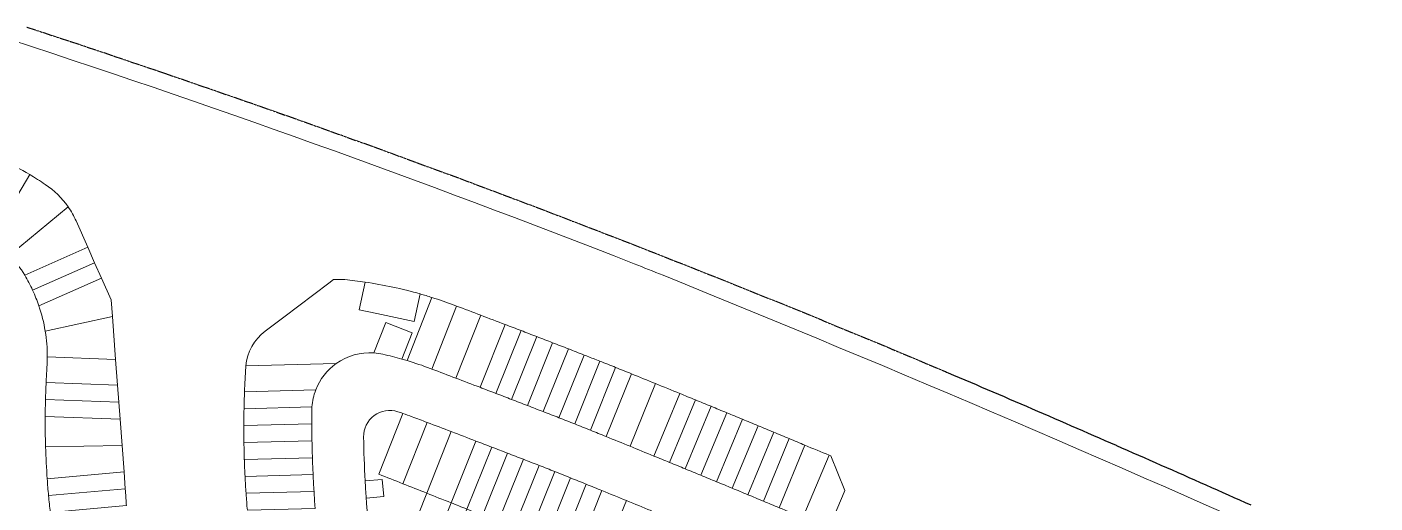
# Model space of a CAD drawing. Header units: centimetres. Extents: x -6122352 to 4157695, y -1694241 to 1947892.
# Drawn here: x 1697102 to 2174982, y 159717 to 328560 of the extents above; entities that cross this region are included whole.
import ezdxf

# ---------------------------------------------------------------- set-up
doc = ezdxf.new("R2010")
doc.units = ezdxf.units.CM
doc.header["$MEASUREMENT"] = 0
doc.linetypes.add('23585-XR-AR-DAMAC PLOT LIMITS$0$PHANTOM2', pattern=[1.25, 0.625, -0.125, 0.125, -0.125, 0.125, -0.125])
for name, color, linetype, lineweight, true_color in [('23585-XR-AR-DAMAC PLOT LIMITS$0$1-End units', 7, 'Continuous', 5, 0xf8991e), ('23585-XR-AR-DAMAC PLOT LIMITS$0$1-Open Space', 7, 'Continuous', 5, 0x90cf5a), ('23585-XR-AR-DAMAC PLOT LIMITS$0$1-Utility', 7, 'Continuous', 5, 0x8db1ff)]:
    doc.layers.add(name, color=color, linetype=linetype, lineweight=lineweight, true_color=true_color)
doc.layers.add('23585-XR-AR-DAMAC PLOT LIMITS$0$1-Mid units', color=41, linetype='Continuous', lineweight=5)
doc.layers.add('A-ANNO-TEXT', color=3, linetype='Continuous', lineweight=25)
doc.layers.add('23585-XR-AR-DAMAC PLOT LIMITS$0$D-Phase New', color=7, linetype='Continuous', true_color=0x000080)
doc.layers.add('23585-XR-AR-DAMAC PLOT LIMITS$0$PROJECT_LIMIT', color=1, linetype='Continuous')
doc.layers.add('@MI-REF LAYER', color=7, linetype='Continuous')

# ---------------------------------------------------------------- blocks, each defined once
blk = doc.blocks.new('23585-XR-AR-DAMAC PLOT LIMITS')
at = {"layer": '23585-XR-AR-DAMAC PLOT LIMITS$0$1-End units', "color": 251, "true_color": 0x636466}
for points in [[(497609.83, 2770455.54, 0.000344), (497601.52, 2770451.69), (497591.35, 2770473.43, -0.000347), (497599.77, 2770477.32)], [(497558.04, 2770431.35, 0.000344), (497549.77, 2770427.44), (497539.49, 2770449.13, -0.000347), (497547.87, 2770453.09)], [(497549.77, 2770427.44, 0.000344), (497541.51, 2770423.52), (497531.12, 2770445.15, -0.000347), (497539.49, 2770449.13)], [(497498.43, 2770402.35, 0.000455), (497490.25, 2770398.24), (497479.75, 2770419.83, -0.000573), (497488.04, 2770423.99)], [(497490.25, 2770398.24, 0.000456), (497482.08, 2770394.12), (497471.54, 2770415.69, -0.000569), (497479.75, 2770419.83)], [(497581.77, 2770395.78, 0.000351), (497573.39, 2770391.82), (497563.13, 2770413.52, -0.000354), (497571.62, 2770417.53)], [(497482.08, 2770394.12), (497481.57, 2770393.87, 0.016825), (497474.04, 2770389.73), (497463.43, 2770411.32, -0.013696), (497470.73, 2770415.28), (497471.54, 2770415.69)], [(497573.39, 2770391.82, 0.000351), (497565.01, 2770387.85), (497554.64, 2770409.5, -0.000354), (497563.13, 2770413.52)], [(497513.37, 2770363.08, 0.000346), (497505.14, 2770359.08), (497494.91, 2770380.1, -0.000459), (497503.11, 2770384.23)], [(497521.72, 2770367.12, 0.000351), (497513.37, 2770363.08), (497503.11, 2770384.23, -0.000469), (497511.51, 2770388.43)], [(497505.14, 2770359.08, 0.000346), (497496.92, 2770355.07), (497486.74, 2770375.91, -0.008005), (497489.84, 2770377.54, -0.000284), (497494.91, 2770380.1)], [(497459.77, 2770358.8), (497443.19, 2770339.72, -0.006324), (497437.11, 2770345.88, -0.007461), (497436.75, 2770346.26), (497457.8, 2770370.48, 0.146535)], [(497532.08, 2770345.47, 0.000316), (497524.61, 2770341.85, 0.005373), (497523.85, 2770341.48), (497513.37, 2770363.08, -0.000351), (497521.72, 2770367.12)], [(497352.59, 2770337.91), (497351.28, 2770311.24, 0.039629), (497342.4, 2770310.91), (497334.98, 2770335.59, -0.012668), (497341.23, 2770337.3, -0.094047)], [(497367.87, 2770333.37), (497360.1, 2770310.17, 0.039624), (497351.28, 2770311.24), (497352.59, 2770337.91, -0.047357), (497358.2, 2770336.6)], [(497342.4, 2770310.91, 0.040851), (497333.42, 2770309.1), (497324.32, 2770331.86, -0.022052), (497334.98, 2770335.59)], [(497391.88, 2770323.24), (497387.27, 2770326.87), (497379.25, 2770329.56), (497371.54, 2770306.53, -0.0411), (497379.64, 2770302.14)], [(497411.12, 2770308.09), (497403.89, 2770313.78), (497386.83, 2770296.56, -0.016674), (497389.51, 2770293.95, 0.004648), (497393.28, 2770290.07)], [(497427.95, 2770294.84), (497420.61, 2770300.61), (497401.91, 2770281.73, 0.009291), (497409.97, 2770274.53)], [(497435.3, 2770289.05), (497427.95, 2770294.84), (497409.97, 2770274.53, 0.009737), (497418.7, 2770267.31)]]:
    blk.add_lwpolyline(points, format="xyb", close=True, dxfattribs=at)
at = {"layer": '23585-XR-AR-DAMAC PLOT LIMITS$0$1-Mid units', "color": 251, "true_color": 0x636466}
for points in [[(497596.08, 2770449.17, 0.000226), (497590.64, 2770446.64), (497580.47, 2770468.38, -0.000225), (497585.91, 2770470.91)], [(497601.52, 2770451.69, 0.000226), (497596.08, 2770449.17), (497585.91, 2770470.91, -0.000225), (497591.35, 2770473.43)], [(497585.2, 2770444.1, 0.000226), (497579.76, 2770441.56), (497569.59, 2770463.3, -0.000225), (497575.03, 2770465.84)], [(497590.64, 2770446.64, 0.000226), (497585.2, 2770444.1), (497575.03, 2770465.84, -0.000225), (497580.47, 2770468.38)], [(497574.33, 2770439.02, 0.000226), (497568.9, 2770436.47), (497558.73, 2770458.21, -0.000225), (497564.16, 2770460.76)], [(497579.76, 2770441.56, 0.000226), (497574.33, 2770439.02), (497564.16, 2770460.76, -0.000225), (497569.59, 2770463.3)], [(497563.47, 2770433.91, 0.000226), (497558.04, 2770431.35), (497547.87, 2770453.09, -0.000225), (497553.3, 2770455.65)], [(497568.9, 2770436.47, 0.000226), (497563.47, 2770433.91), (497553.3, 2770455.65, -0.000225), (497558.73, 2770458.21)], [(497536.09, 2770420.94, 0.000226), (497530.67, 2770418.35), (497520.31, 2770439.95, -0.000592), (497525.7, 2770442.57)], [(497541.51, 2770423.52, 0.000226), (497536.09, 2770420.94), (497525.7, 2770442.57, -0.000225), (497531.12, 2770445.15)], [(497525.29, 2770415.7, 0.000299), (497519.91, 2770413.04), (497509.53, 2770434.67, -0.000371), (497514.92, 2770437.32)], [(497530.67, 2770418.35, 0.000299), (497525.29, 2770415.7), (497514.92, 2770437.32, -0.000288), (497519.1, 2770439.37), (497520.31, 2770439.95)], [(497514.54, 2770410.38, 0.000299), (497509.16, 2770407.71), (497498.78, 2770429.34, -0.000371), (497504.15, 2770432.01)], [(497519.91, 2770413.04, 0.000299), (497514.54, 2770410.38), (497504.15, 2770432.01, -0.000371), (497509.53, 2770434.67)], [(497509.16, 2770407.71, 0.000299), (497503.79, 2770405.03), (497493.41, 2770426.67, -0.000371), (497498.78, 2770429.34)], [(497503.79, 2770405.03, 0.000299), (497498.43, 2770402.35), (497488.04, 2770423.99, -0.000371), (497493.41, 2770426.67)], [(497565.01, 2770387.85, 0.000227), (497559.59, 2770385.28), (497549.22, 2770406.92, -0.000226), (497554.64, 2770409.5)], [(497554.17, 2770382.7, 0.000227), (497548.76, 2770380.11), (497538.39, 2770401.76), (497543.8, 2770404.34)], [(497559.59, 2770385.28, 0.000227), (497554.17, 2770382.7), (497543.8, 2770404.34, -0.000226), (497549.22, 2770406.92)], [(497543.34, 2770377.52, 0.000227), (497537.93, 2770374.93), (497527.63, 2770396.44, -0.0003), (497533.01, 2770399.1)], [(497548.76, 2770380.11, 0.000227), (497543.34, 2770377.52), (497533.01, 2770399.1, -0.0003), (497538.39, 2770401.76)], [(497532.53, 2770372.33, 0.000227), (497527.12, 2770369.73), (497516.88, 2770391.11, -0.0003), (497522.25, 2770393.78)], [(497537.93, 2770374.93, 0.000227), (497532.53, 2770372.33), (497522.25, 2770393.78, -0.0003), (497527.63, 2770396.44)], [(497527.12, 2770369.73, 0.000227), (497521.72, 2770367.12), (497511.51, 2770388.43, -0.0003), (497516.88, 2770391.11)], [(497537.49, 2770348.08, 0.000228), (497532.08, 2770345.47), (497521.72, 2770367.12, -0.000227), (497527.12, 2770369.73)], [(497463.3, 2770353.72), (497447.51, 2770335.54, -0.004277), (497443.31, 2770339.61), (497443.19, 2770339.72), (497459.77, 2770358.8, 0.075339)], [(497467.7, 2770349.63), (497451.89, 2770331.43, -0.004272), (497447.63, 2770335.42), (497447.51, 2770335.54), (497463.3, 2770353.72, 0.016345), (497464.26, 2770352.77, 0.00264)], [(497472.17, 2770345.63), (497456.34, 2770327.41, -0.004268), (497452.01, 2770331.32), (497451.89, 2770331.43), (497467.7, 2770349.63, 0.003403)], [(497476.7, 2770341.69), (497460.86, 2770323.46, -0.004267), (497456.46, 2770327.3), (497456.34, 2770327.41), (497472.17, 2770345.63, 0.003403)], [(497481.28, 2770337.82), (497465.45, 2770319.6, -0.004267), (497460.99, 2770323.35), (497460.86, 2770323.46), (497476.7, 2770341.69, 0.003403)], [(497485.92, 2770334.01), (497470.11, 2770315.81, -0.004269), (497465.58, 2770319.49), (497465.45, 2770319.6), (497481.28, 2770337.82, 0.003404)], [(497373.56, 2770331.46), (497365.92, 2770308.66, 0.026797), (497360.1, 2770310.17), (497367.87, 2770333.37)], [(497379.25, 2770329.56), (497371.54, 2770306.53, 0.026752), (497365.92, 2770308.66), (497373.56, 2770331.46)], [(497490.61, 2770330.26), (497474.84, 2770312.1, -0.004273), (497470.24, 2770315.71), (497470.11, 2770315.81), (497485.92, 2770334.01, 0.003288), (497490.44, 2770330.38)], [(497415.87, 2770304.35), (497411.12, 2770308.09), (497393.28, 2770290.07, 0.005157), (497397.56, 2770285.86)], [(497420.61, 2770300.61), (497415.87, 2770304.35), (497397.56, 2770285.86, 0.005159), (497401.91, 2770281.73)], [(497440.02, 2770285.34), (497435.3, 2770289.05), (497418.7, 2770267.31, 0.005158), (497423.43, 2770263.62)], [(497444.7, 2770281.59, -0.003318), (497440.73, 2770284.78), (497440.02, 2770285.34), (497423.43, 2770263.62, 0.005158), (497428.24, 2770260.04)]]:
    blk.add_lwpolyline(points, format="xyb", close=True, dxfattribs=at)
at = {"layer": '23585-XR-AR-DAMAC PLOT LIMITS$0$1-Open Space', "color": 251, "true_color": 0x636466}
blk.add_lwpolyline([(498007.6, 2770688.64, 0.020061), (497512.94, 2770477.04, 0.002758), (497503.01, 2770472.24, 0.01485), (497288.75, 2770359.31)], format="xyb", dxfattribs=at)
blk.add_lwpolyline([(497295.7, 2770370.16), (497309.91, 2770378.11), (497324.13, 2770386.02), (497338.4, 2770393.85), (497340.77, 2770395.14), (497352.7, 2770401.63), (497367.02, 2770409.37), (497372.2, 2770412.14), (497381.37, 2770417.03), (497395.76, 2770424.64), (497410.16, 2770432.21), (497424.61, 2770439.7), (497439.08, 2770447.14), (497453.57, 2770454.53), (497468.09, 2770461.85), (497482.65, 2770469.11), (497497.22, 2770476.33), (497511.83, 2770483.47), (497526.47, 2770490.56), (497541.13, 2770497.61), (497555.82, 2770504.58), (497570.53, 2770511.49), (497585.26, 2770518.36), (497600.03, 2770525.15), (497605.12, 2770527.49), (497605.8, 2770527.8), (497606.14, 2770527.96), (497606.66, 2770528.19), (497608.62, 2770529.09), (497610.59, 2770529.98), (497612.56, 2770530.88), (497614.53, 2770531.77), (497616.49, 2770532.66), (497618.46, 2770533.55), (497620.42, 2770534.44), (497622.39, 2770535.33), (497624.36, 2770536.22), (497626.33, 2770537.1), (497628.3, 2770537.99), (497630.27, 2770538.88), (497632.24, 2770539.76), (497634.21, 2770540.65), (497636.18, 2770541.53), (497638.16, 2770542.41), (497640.13, 2770543.3), (497642.1, 2770544.18), (497644.08, 2770545.06), (497646.06, 2770545.94), (497648.04, 2770546.82), (497650.01, 2770547.7), (497651.99, 2770548.58), (497653.97, 2770549.46), (497655.96, 2770550.34), (497657.94, 2770551.22), (497659.92, 2770552.1), (497661.9, 2770552.97), (497663.89, 2770553.85), (497666.06, 2770554.81), (497667.86, 2770555.6), (497669.84, 2770556.48), (497671.83, 2770557.35), (497673.82, 2770558.23), (497675.81, 2770559.11), (497677.8, 2770559.98), (497679.79, 2770560.85), (497681.78, 2770561.73), (497683.77, 2770562.6), (497685.76, 2770563.48), (497687.75, 2770564.35), (497689.75, 2770565.22), (497691.74, 2770566.1), (497693.74, 2770566.97), (497695.73, 2770567.84), (497697.73, 2770568.71), (497699.73, 2770569.59), (497701.73, 2770570.46), (497703.72, 2770571.33), (497705.72, 2770572.2), (497707.72, 2770573.08), (497709.72, 2770573.95), (497711.72, 2770574.82), (497713.72, 2770575.69)], dxfattribs=at)
for points in [[(497618.82, 2770459.68), (497629.2, 2770444.31), (497645.07, 2770409.56), (497641.81, 2770408.07), (497643.71, 2770403.91), (497646.97, 2770405.4), (497647.34, 2770404.6), (497645.2, 2770398.84), (497643.73, 2770398.16), (497643.31, 2770399.06), (497633.69, 2770419.96), (497623.72, 2770441.8), (497616.12, 2770458.37), (497616.1, 2770458.43, 0.000265), (497609.83, 2770455.54), (497599.77, 2770477.32), (497600.38, 2770477.61), (497612.72, 2770473.04), (497613, 2770472.41)], [(497458.94, 2770393.25), (497467.91, 2770397.67), (497472.33, 2770388.69, -0.00393), (497474.04, 2770389.73), (497463.43, 2770411.32, 0.007171), (497459.69, 2770409.09), (497465.49, 2770400.94), (497454.43, 2770393.07), (497449.19, 2770389.35), (497443.39, 2770397.5, 0.011925), (497437.89, 2770392.8, 0.048746), (497435.2, 2770389.86), (497435, 2770387.74), (497433.08, 2770367.83), (497432.3, 2770359.69, 0.211175), (497436.75, 2770346.26), (497457.8, 2770370.48, -0.173047), (497464.04, 2770382.88)], [(497505.14, 2770359.08, -0.000346), (497513.37, 2770363.08), (497523.85, 2770341.48, 0.030477), (497519.75, 2770339.05), (497508.83, 2770339.36), (497501.67, 2770344.83, -0.000583), (497500.9, 2770345.45, -0.000592), (497500.11, 2770346.07), (497503.95, 2770351), (497499.13, 2770354.74), (497495.37, 2770349.91, -0.009178), (497483.57, 2770359.98, -0.514062), (497485.14, 2770375.01, -0.004188), (497486.74, 2770375.91), (497496.92, 2770355.07, -0.000346)], [(497403.89, 2770313.78), (497391.88, 2770323.24), (497379.64, 2770302.14, -0.040594), (497386.83, 2770296.56)]]:
    blk.add_lwpolyline(points, format="xyb", close=True, dxfattribs=at)
at = {"layer": '23585-XR-AR-DAMAC PLOT LIMITS$0$1-Utility', "color": 251, "true_color": 0x636466}
for points in [[(497465.49, 2770400.94), (497459.69, 2770409.09, 0.032996), (497443.39, 2770397.5), (497449.19, 2770389.35), (497454.43, 2770393.07)], [(497472.33, 2770388.69, 0.013567), (497466.53, 2770384.9, 0.038855), (497464.04, 2770382.88), (497458.94, 2770393.25), (497467.91, 2770397.67)], [(497503.95, 2770351), (497500.11, 2770346.07, -0.00361), (497495.37, 2770349.91), (497499.13, 2770354.74)]]:
    blk.add_lwpolyline(points, format="xyb", close=True, dxfattribs=at)
at = {"layer": '23585-XR-AR-DAMAC PLOT LIMITS$0$D-Phase New', "color": 8, "const_width": 0.1}
blk.add_lwpolyline([(497713.72, 2770575.69), (497711.72, 2770574.82), (497709.72, 2770573.95), (497707.72, 2770573.08), (497705.72, 2770572.2), (497703.72, 2770571.33), (497701.73, 2770570.46), (497699.73, 2770569.59), (497697.73, 2770568.71), (497695.73, 2770567.84), (497693.74, 2770566.97), (497691.74, 2770566.1), (497689.75, 2770565.22), (497687.75, 2770564.35), (497685.76, 2770563.48), (497683.77, 2770562.6), (497681.78, 2770561.73), (497679.79, 2770560.85), (497677.8, 2770559.98), (497675.81, 2770559.1), (497673.82, 2770558.23), (497669.71, 2770556.42), (497667.86, 2770555.6), (497666.06, 2770554.81), (497663.89, 2770553.85), (497661.9, 2770552.97), (497659.92, 2770552.1), (497657.94, 2770551.22), (497655.96, 2770550.34), (497651.92, 2770548.55), (497650.01, 2770547.7), (497648.04, 2770546.82), (497646.06, 2770545.94), (497644.08, 2770545.06), (497642.1, 2770544.18), (497640.13, 2770543.3), (497638.16, 2770542.41), (497634.05, 2770540.58), (497632.24, 2770539.76), (497630.27, 2770538.88), (497628.3, 2770537.99), (497626.33, 2770537.1), (497624.36, 2770536.22), (497622.39, 2770535.33), (497620.42, 2770534.44), (497618.46, 2770533.55), (497616.49, 2770532.66), (497614.53, 2770531.77), (497612.56, 2770530.88), (497610.59, 2770529.98), (497606.37, 2770528.06), (497605.12, 2770527.49), (497600.03, 2770525.15), (497585.26, 2770518.36), (497570.53, 2770511.49), (497555.82, 2770504.58), (497541.13, 2770497.61), (497526.47, 2770490.56), (497511.83, 2770483.47), (497497.22, 2770476.33), (497482.65, 2770469.11), (497468.09, 2770461.85), (497453.57, 2770454.53), (497439.08, 2770447.14), (497424.61, 2770439.7), (497410.16, 2770432.21), (497395.76, 2770424.64), (497381.37, 2770417.03), (497372.2, 2770412.14), (497367.02, 2770409.37), (497352.7, 2770401.63), (497338.4, 2770393.85), (497324.13, 2770386.02), (497309.91, 2770378.11), (497295.7, 2770370.16)], dxfattribs=at)
at = {"layer": '23585-XR-AR-DAMAC PLOT LIMITS$0$PROJECT_LIMIT', "linetype": '23585-XR-AR-DAMAC PLOT LIMITS$0$PHANTOM2', "ltscale": 5}
blk.add_lwpolyline([(497295.7, 2770370.16), (497309.91, 2770378.11), (497324.13, 2770386.02), (497338.4, 2770393.85), (497340.77, 2770395.14), (497352.7, 2770401.63), (497367.02, 2770409.37), (497372.2, 2770412.14), (497381.37, 2770417.03), (497395.76, 2770424.64), (497410.16, 2770432.21), (497424.61, 2770439.7), (497439.08, 2770447.14), (497453.57, 2770454.53), (497468.09, 2770461.85), (497482.65, 2770469.11), (497497.22, 2770476.33), (497511.83, 2770483.47), (497526.47, 2770490.56), (497541.13, 2770497.61), (497555.82, 2770504.58), (497570.53, 2770511.49), (497585.26, 2770518.36), (497600.03, 2770525.15), (497605.12, 2770527.49), (497605.46, 2770527.65), (497605.8, 2770527.8), (497606.14, 2770527.96), (497606.66, 2770528.19), (497608.62, 2770529.09), (497610.59, 2770529.98), (497612.56, 2770530.88), (497614.53, 2770531.77), (497616.49, 2770532.66), (497618.46, 2770533.55), (497620.42, 2770534.44), (497622.39, 2770535.33), (497624.36, 2770536.22), (497626.33, 2770537.1), (497628.3, 2770537.99), (497630.27, 2770538.88), (497632.24, 2770539.76), (497634.21, 2770540.65), (497636.18, 2770541.53), (497638.16, 2770542.41), (497640.13, 2770543.3), (497642.1, 2770544.18), (497644.08, 2770545.06), (497646.06, 2770545.94), (497648.04, 2770546.82), (497650.01, 2770547.7), (497651.99, 2770548.58), (497653.97, 2770549.46), (497655.96, 2770550.34), (497657.94, 2770551.22), (497659.92, 2770552.1), (497661.9, 2770552.97), (497663.89, 2770553.85), (497665.87, 2770554.73), (497666.06, 2770554.81), (497667.86, 2770555.6), (497669.84, 2770556.48), (497671.83, 2770557.35), (497673.82, 2770558.23), (497675.81, 2770559.1), (497677.8, 2770559.98), (497679.79, 2770560.85), (497681.78, 2770561.73), (497683.77, 2770562.6), (497685.76, 2770563.48), (497687.75, 2770564.35), (497689.75, 2770565.22), (497691.74, 2770566.1), (497693.74, 2770566.97), (497695.73, 2770567.84), (497697.73, 2770568.71), (497699.73, 2770569.59), (497701.73, 2770570.46), (497703.72, 2770571.33), (497705.72, 2770572.2), (497707.72, 2770573.08), (497709.72, 2770573.95), (497711.72, 2770574.82), (497713.72, 2770575.69)], dxfattribs=at)
blk = doc.blocks.new('A$Cf093b529')
at = {"layer": 'A-ANNO-TEXT'}
blk.add_blockref('23585-XR-AR-DAMAC PLOT LIMITS', (-495391.99, -2768603.44), dxfattribs=at)

msp = doc.modelspace()

# ---------------------------------------------------------------- block references
at = {"layer": '@MI-REF LAYER', "xscale": 1000, "yscale": 1000, "zscale": 1000, "rotation": 312.4882903633292}
msp.add_blockref('A$Cf093b529', (-891608.73293, 539022.72011), dxfattribs=at)

doc.saveas('drawing.dxf')
